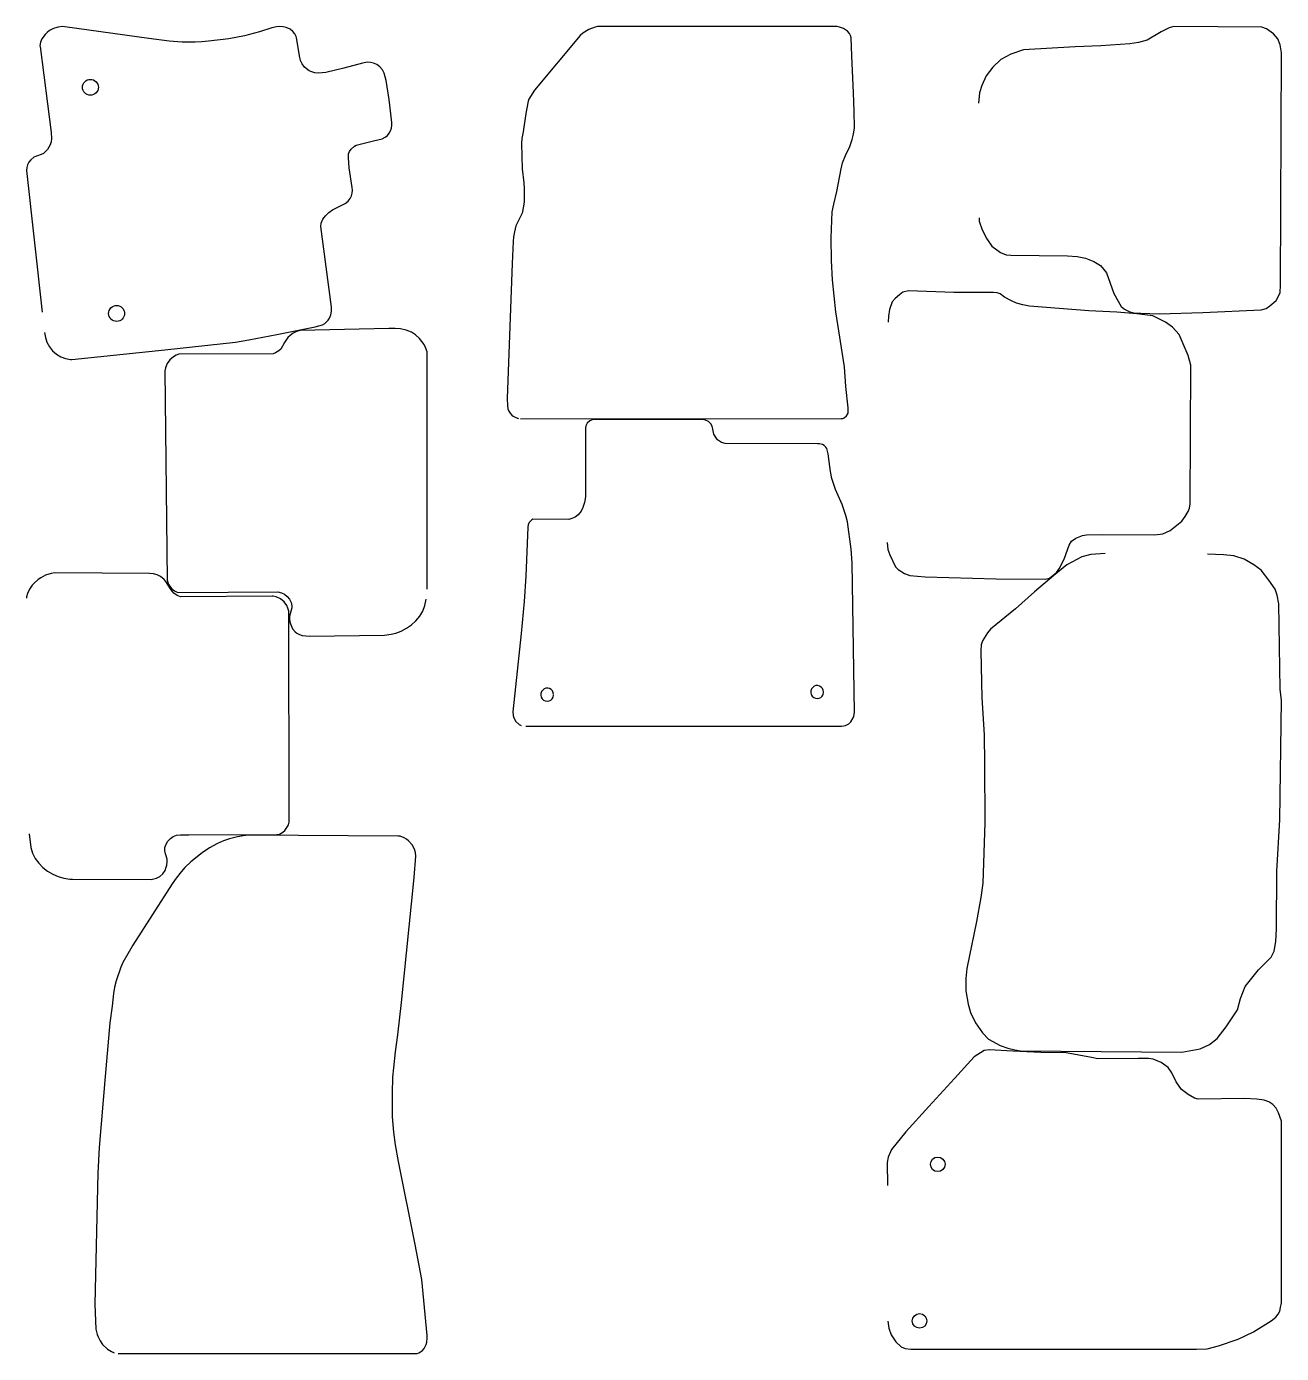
# Model space of a CAD drawing. Header units: metres. Extents: x 1896 to 3785, y 1 to 1999.
import ezdxf

# ---------------------------------------------------------------- set-up
doc = ezdxf.new("R2010")
doc.units = ezdxf.units.M

msp = doc.modelspace()

# ---------------------------------------------------------------- linework, layer by layer
for points in [[(1922.9, 1538.3), (1924.1, 1530.8), (1926.6, 1523.5), (1930.3, 1516.8), (1935.1, 1510.9), (1940.8, 1505.8), (1947.4, 1501.9), (1954.5, 1499.1), (1962, 1497.8), (1963.9, 1497.8), (2104, 1512.1), (2210.5, 1523.8), (2230.5, 1527.1), (2272.6, 1535.3), (2330.5, 1547), (2341.3, 1549.8), (2345.1, 1552.1), (2349.9, 1556.9), (2351.8, 1559.7), (2354, 1564.9), (2355.1, 1570.6), (2355, 1576.3), (2338.7, 1698.1), (2339.5, 1702.9), (2342, 1708.9), (2345.9, 1714.2), (2350.8, 1718.9), (2356.3, 1723), (2365.2, 1727.7), (2375.7, 1732.3), (2380.2, 1736.1), (2383.2, 1739.9), (2385.2, 1744.3), (2386.1, 1748.3), (2386.3, 1752.4), (2386, 1756.7), (2381.7, 1786.4), (2380.3, 1801.5), (2380.5, 1807.1), (2382.2, 1811), (2384.6, 1814.6), (2389.3, 1818.8), (2392.1, 1820.3), (2418.3, 1826.8), (2431.1, 1830.1), (2435.8, 1832.4), (2439.1, 1835.1), (2441.8, 1838.3), (2443.9, 1842.1), (2445.2, 1846.1), (2445.8, 1850.3), (2445.6, 1854.5), (2441.8, 1889), (2437.2, 1917.6), (2434.3, 1928.6), (2431.5, 1933.8), (2427.7, 1938.3), (2422.9, 1941.8), (2418.1, 1944), (2413.6, 1945.1), (2408.9, 1945.2), (2401.8, 1943.9), (2373.3, 1936.3), (2346.6, 1930), (2335.5, 1928.7), (2329.6, 1929.3), (2323.9, 1931.1), (2321.3, 1932.5), (2314.3, 1937.9), (2310.7, 1942.6), (2308.1, 1948), (2306.6, 1954.7), (2306.3, 1958.6), (2302.2, 1981.8), (2301.5, 1984.1), (2299.7, 1987.8), (2296.7, 1991.7), (2292.9, 1994.8), (2286.9, 1997.6), (2282.1, 1998.6), (2277.1, 1999), (2272.2, 1998.7), (2264.9, 1997.1), (2246.7, 1991.2), (2223.7, 1985.2), (2200.4, 1980.7), (2169.6, 1977.1), (2159.8, 1975.9), (2149.9, 1975.3), (2130, 1975.6), (2110.3, 1977.2), (2079.9, 1981.1), (1953.2, 1998.6), (1949.8, 1999), (1943.6, 1998.3), (1938.1, 1996.7), (1935.5, 1995.6), (1930.5, 1992.8), (1927.1, 1990.2), (1924, 1987.2), (1919, 1980.3), (1916.7, 1975.3), (1916, 1970.1), (1916.1, 1968.8), (1933, 1839.6), (1933.3, 1830.2), (1932.8, 1825.6), (1931.4, 1821.1), (1927.3, 1813.9), (1925, 1811.2), (1921.5, 1808), (1918, 1806.2), (1906.8, 1802.2), (1902.2, 1798.4), (1899.4, 1794.9), (1897.4, 1790.9), (1896.3, 1786.7), (1895.8, 1782.2), (1919.4, 1568.8)], [(2639.4, 1408.3), (3122.4, 1408.6), (3124.5, 1409), (3126.8, 1410), (3130.3, 1412.9), (3132.5, 1417), (3132.9, 1419.1), (3132.7, 1425), (3129.4, 1457.1), (3127.3, 1486.5), (3114.1, 1569.5), (3109.3, 1617.8), (3107.4, 1646.6), (3107.3, 1680.7), (3108.4, 1720.2), (3110.9, 1731.5), (3115.6, 1750.4), (3122, 1784.6), (3124.4, 1794), (3128.7, 1804.8), (3135.2, 1818.2), (3138.8, 1828.8), (3140.4, 1834.8), (3141.3, 1839.9), (3142, 1846.5), (3141.9, 1871.6), (3140.7, 1899.3), (3138.4, 1955), (3137.1, 1981.8), (3136.3, 1985.5), (3134.5, 1988.6), (3131.8, 1992), (3125.7, 1996.2), (3119.8, 1998.3), (3116.2, 1999), (2755.5, 1998.9), (2751.8, 1998.3), (2742.4, 1994.5), (2733.5, 1989.2), (2729.2, 1985.3), (2660.4, 1903.2), (2652.2, 1889.8), (2651, 1886.6), (2647.7, 1868.2), (2643.5, 1840.5), (2641.5, 1830.4), (2640.9, 1823.1), (2642.1, 1784.8), (2644.3, 1763.5), (2644.9, 1754.9), (2644.8, 1735.8), (2644.1, 1728.3), (2641.8, 1718), (2637.1, 1707.7), (2632.6, 1698.9), (2630.3, 1689.9), (2629, 1682.2), (2628.5, 1675.5), (2626.7, 1642), (2619.5, 1439.1), (2619.8, 1427.8), (2620.5, 1423.2), (2621.8, 1419.6), (2623.7, 1416.8), (2626.4, 1413.8), (2628.6, 1412.1), (2632.3, 1410.2), (2636.3, 1408.7)], [(3329.7, 1710.9), (3330.1, 1705.7), (3334.3, 1693.1), (3341.3, 1679.5), (3348.9, 1668.5), (3361.9, 1658.7), (3370.7, 1655.3), (3377.7, 1654.9), (3462.7, 1653.9), (3477.7, 1652.5), (3489.9, 1650), (3502.7, 1645.2), (3512.5, 1639.4), (3521.5, 1628), (3532.7, 1597.2), (3543.7, 1577.6), (3548.7, 1573.2), (3556.7, 1569.6), (3562.9, 1568), (3573.3, 1567.2), (3600.7, 1566.2), (3666.4, 1568.6), (3754.4, 1572.4), (3761.8, 1574.4), (3767.6, 1578.4), (3777, 1586.6), (3783.2, 1598.2), (3783.4, 1610), (3785, 1959.2), (3783, 1971.4), (3779.4, 1980.6), (3773.2, 1988.2), (3762.4, 1995.4), (3755.6, 1998.2), (3623.1, 1999), (3616.1, 1996.8), (3604.1, 1991.2), (3582.8, 1978.3), (3569.6, 1975), (3556.5, 1973.2), (3513.1, 1970), (3474.3, 1968.5), (3396.7, 1963.8), (3377.4, 1957.2), (3362.7, 1949.2), (3350.5, 1938), (3340.4, 1924.9), (3333.7, 1910.2), (3330.4, 1899.2), (3328.7, 1883.5)], [(3191.5, 1221.9), (3192.5, 1211.7), (3195.2, 1203.7), (3204.2, 1185.7), (3207.9, 1181.4), (3217.3, 1175.3), (3225.6, 1172.6), (3248.5, 1170.3), (3355.7, 1167.5), (3429.4, 1167), (3435.6, 1168.5), (3446.4, 1177), (3451.4, 1183.9), (3458.5, 1198.5), (3465.5, 1218.3), (3469.1, 1224.2), (3475.3, 1228.7), (3485.5, 1232.8), (3491.7, 1233.5), (3515.6, 1234.1), (3593.7, 1233.8), (3606.5, 1235.2), (3617.4, 1240.3), (3634.8, 1254.2), (3640, 1261), (3644.6, 1268.9), (3646.6, 1273.7), (3647.5, 1280.5), (3648.5, 1489.1), (3644.4, 1503.9), (3631.1, 1535.1), (3621, 1546.5), (3610.4, 1553.8), (3591.4, 1563.6), (3567.5, 1566.6), (3537, 1568.8), (3494.9, 1571.1), (3405.6, 1578.1), (3395.9, 1579.8), (3385.9, 1582.7), (3378.5, 1585.8), (3368.3, 1591.5), (3361.3, 1596.6), (3357.2, 1598), (3351.7, 1598.4), (3292, 1598.4), (3223.3, 1601.2), (3215.1, 1598.8), (3210, 1595.2), (3203.4, 1589.4), (3198.9, 1584.5), (3194.8, 1572.9), (3193.4, 1563), (3192.8, 1553.9)], [(2499, 1151.8), (2499, 1509), (2496.5, 1515.9), (2494.3, 1520.2), (2487.5, 1529.3), (2481.4, 1534.7), (2475.3, 1538.6), (2467.2, 1542), (2458.7, 1544), (2450.5, 1544.4), (2441.2, 1544.3), (2307.7, 1541.3), (2302.2, 1539.8), (2297.1, 1537.3), (2292.5, 1533.9), (2289.3, 1530.7), (2284.1, 1523.1), (2278.5, 1513.2), (2275.6, 1510.6), (2270.6, 1507.7), (2267, 1506.4), (2125.3, 1505.5), (2120.9, 1504), (2116.8, 1501.8), (2111.5, 1497.3), (2107.4, 1491.7), (2104.9, 1485.2), (2104.1, 1480.7), (2107.3, 1165.4), (2109.7, 1158.7), (2111.3, 1156.1), (2113.9, 1152.9), (2118.7, 1149.2), (2122.4, 1147.4), (2124.4, 1146.8), (2274.1, 1147.8), (2279.5, 1146.5), (2284.2, 1144.1), (2288.4, 1140.8), (2291.7, 1136.6), (2294, 1131.8), (2295, 1126.6), (2295, 1123.9), (2291.8, 1111.4), (2291.6, 1107.9), (2292.1, 1102.7), (2293, 1099.4), (2296.4, 1092.1), (2300.3, 1087.6), (2302.7, 1085.8), (2306.6, 1083.7), (2310.8, 1082.3), (2316.2, 1081.5), (2322, 1081.2), (2434.6, 1082.8), (2444.8, 1083.9), (2451.6, 1085.6), (2460, 1088.8), (2468, 1092.9), (2475.3, 1098.1), (2482, 1104.1), (2487.7, 1111), (2492.2, 1118.8), (2495.4, 1127.1), (2497.3, 1136.6)], [(2647.6, 945.3), (3122.9, 945.5), (3128.6, 946.3), (3133.9, 949.2), (3136.9, 951.9), (3140.3, 958), (3141, 960.4), (3142, 966), (3138.6, 1191.4), (3137.3, 1212.1), (3131.8, 1253.3), (3129.2, 1263), (3123.6, 1279.2), (3113.7, 1302.1), (3107.9, 1318.5), (3106.2, 1328.8), (3104.3, 1344.2), (3102.5, 1355.5), (3100.5, 1363.6), (3099.2, 1365.8), (3096.6, 1368.2), (3094, 1369.5), (3089.7, 1370.5), (3086.3, 1370.5), (2947.7, 1371), (2941.9, 1372.8), (2936.2, 1376.8), (2933.9, 1379.5), (2930.7, 1385), (2928.8, 1392.6), (2927.9, 1397.3), (2925.8, 1400.7), (2922.2, 1404.1), (2917.8, 1406.3), (2912.6, 1407.4), (2747.1, 1406.7), (2743.6, 1405.2), (2740, 1402), (2737.8, 1398), (2737.2, 1394.1), (2737.4, 1291.1), (2736, 1282.4), (2733.5, 1274.7), (2730.9, 1269.4), (2726.4, 1263.8), (2721.6, 1260.4), (2716.7, 1258.1), (2712, 1256.9), (2657.8, 1257.2), (2656.5, 1256.4), (2652.3, 1252.2), (2650.8, 1248.6), (2650.4, 1245.1), (2647.6, 1171.2), (2645.1, 1133.4), (2640.6, 1085.1), (2631.9, 1004.9), (2627.7, 966.9), (2628.3, 961.8), (2629.4, 958.1), (2632.3, 952.6), (2637.2, 948), (2640.3, 946.5)], [(3519.8, 1205.6), (3498, 1204.1), (3484.3, 1200.6), (3461.8, 1188.3), (3442.5, 1172.6), (3413.3, 1147.9), (3384.5, 1122.1), (3347.2, 1091.8), (3342.4, 1086.1), (3334.7, 1074.1), (3332.7, 1068), (3332.4, 1058.8), (3334.1, 988), (3337.2, 932.6), (3337.9, 888.9), (3338.4, 800.6), (3335.5, 709.2), (3332.2, 687.6), (3325.7, 651.4), (3311.3, 580.6), (3309.9, 565.8), (3309.9, 547), (3313.2, 526.7), (3317.1, 514.4), (3324.5, 498.6), (3335.1, 483.9), (3344.2, 474.3), (3361.7, 464.5), (3373, 460.9), (3383.8, 458), (3392.2, 456.6), (3635, 454.9), (3662.5, 459.5), (3676.9, 466.4), (3688.2, 475.1), (3701.7, 492.6), (3718.9, 518.3), (3723.5, 535.3), (3730.4, 553.5), (3750.4, 578.7), (3769.3, 597.7), (3773.9, 606.8), (3776.5, 621.2), (3777.5, 640.4), (3778, 727.4), (3782.5, 804.5), (3785, 984.1), (3782.9, 1001.5), (3781.2, 1129.7), (3778.6, 1142.7), (3775.6, 1151.7), (3766.2, 1165.2), (3754.4, 1180.6), (3743.5, 1188.4), (3729.1, 1197.2), (3713.1, 1202.2), (3697.9, 1203.6), (3673.9, 1204.6)], [(1899.6, 783.4), (1902.4, 763), (1904.9, 754.4), (1908.9, 746.4), (1914.2, 739.1), (1920.4, 732.7), (1927.5, 727.2), (1935.2, 722.6), (1943.4, 719), (1952, 716.5), (1960.9, 715.3), (1964.8, 715), (2083.2, 714.9), (2091.4, 716.7), (2096.6, 719.4), (2101, 723.4), (2104.3, 728.2), (2106.2, 733.1), (2107, 736.4), (2107.5, 741.6), (2107.3, 745.1), (2105.7, 751.8), (2105.1, 753.4), (2103.9, 757.6), (2104.2, 762.9), (2105.8, 768), (2108.6, 772.6), (2112.3, 776.3), (2116.7, 779.2), (2121.8, 781.2), (2127.4, 782), (2140.1, 781.9), (2272.8, 782.3), (2276.5, 783.1), (2281.6, 785.9), (2284.7, 788.6), (2288.9, 794.4), (2290.1, 797.2), (2291.1, 801.2), (2291.4, 807.3), (2290.6, 1118.9), (2289.4, 1123.2), (2287.5, 1127.4), (2283.4, 1133), (2278.1, 1137.4), (2271.8, 1140.4), (2267.2, 1141.4), (2265.8, 1141.4), (2127.8, 1140.4), (2122.4, 1142.5), (2117.6, 1145.7), (2115, 1148.6), (2112.5, 1152.1), (2105.6, 1163.3), (2102.9, 1166.6), (2097.4, 1171), (2092.2, 1173.4), (2086.7, 1174.9), (2081, 1175.3), (1938.6, 1176.2), (1932.9, 1175.4), (1924.5, 1172.8), (1917.1, 1169.1), (1913.1, 1166.4), (1907.1, 1160.9), (1904.4, 1157.8), (1900.4, 1151.7), (1897.3, 1145.1), (1895.9, 1140.4), (1895.8, 1138.2)], [(2689.2, 993), (2688.8, 995.9), (2687.6, 998.5), (2685.7, 1000.6), (2683.3, 1002.1), (2680.5, 1002.8), (2677.7, 1002.6), (2675.1, 1001.7), (2672.8, 999.9), (2671.1, 997.6), (2670.2, 994.9), (2670, 992), (2670.7, 989.3), (2672.2, 986.8), (2674.3, 984.9), (2676.8, 983.6), (2679.6, 983.2), (2682.4, 983.6), (2684.9, 984.9), (2687, 986.8), (2688.5, 989.3), (2689.2, 992)], [(3095.7, 996.9), (3095.3, 999.8), (3094.1, 1002.4), (3092.2, 1004.5), (3089.8, 1006), (3087, 1006.7), (3084.2, 1006.6), (3081.6, 1005.6), (3079.3, 1003.9), (3077.6, 1001.6), (3076.7, 998.9), (3076.5, 996), (3077.2, 993.2), (3078.7, 990.7), (3080.8, 988.8), (3083.3, 987.6), (3086.1, 987.1), (3088.9, 987.6), (3091.4, 988.8), (3093.5, 990.7), (3095, 993.2), (3095.7, 996)], [(2033.8, 1), (2483.9, 1), (2486.6, 2), (2489.1, 3.4), (2491.9, 5.7), (2494.2, 8.4), (2496.1, 11.4), (2497.6, 14.7), (2498.5, 18.2), (2499, 24), (2498.8, 28.2), (2490.9, 112.2), (2481, 165.3), (2455.6, 290.1), (2451.1, 315.2), (2448.5, 334.1), (2446.6, 357.4), (2446.7, 393), (2447.4, 416.9), (2448.5, 431.2), (2451.1, 455), (2454.6, 480.6), (2460.5, 529.6), (2479.3, 717.7), (2482.1, 749.8), (2481.4, 755.1), (2479.9, 760.1), (2476.1, 767.1), (2470.9, 773), (2467.8, 775.5), (2464.4, 777.5), (2458.1, 779.8), (2455.3, 780.1), (2230.1, 781.2), (2221.8, 780.3), (2213.6, 778.9), (2201.5, 775.9), (2192.4, 772.8), (2183.4, 769), (2171, 762.3), (2160, 754.8), (2143.3, 741.1), (2134.3, 732.5), (2128.7, 726.4), (2120.9, 716.7), (2114.9, 708.2), (2056, 615.7), (2040.7, 589.7), (2037.6, 582.7), (2030.5, 562.1), (2028.3, 552.7), (2026.7, 543.2), (2024.9, 523.8), (2021.3, 498.9), (2014.2, 417.8), (2005, 310.9), (2002.9, 272.5), (1998.4, 75.3), (2000.3, 37.4), (2002.3, 29.5), (2003.5, 26.2), (2006.6, 20), (2010.4, 14.5), (2017.8, 7.5), (2023.9, 3.8), (2027.8, 2.1)], [(3192.6, 49.8), (3193.8, 39.1), (3197.6, 29), (3204.5, 18.7), (3212.6, 10.8), (3218.6, 8.6), (3226.8, 7.3), (3657.2, 7.5), (3673.1, 8.2), (3690.1, 12.3), (3719.8, 22.4), (3742.9, 33.6), (3769.4, 50.3), (3776.7, 55.9), (3780.2, 60.1), (3782.4, 64.9), (3783.7, 70.4), (3784.9, 77.4), (3785, 351), (3780.5, 363.5), (3777, 370.1), (3772.2, 375.8), (3766, 380), (3759, 382.6), (3747.7, 383.8), (3729.5, 384.8), (3659.8, 384.1), (3654, 385.6), (3644.8, 390.7), (3634.5, 398.4), (3626.4, 409.9), (3620.2, 423.7), (3614.5, 431.4), (3604, 439.1), (3592, 443.9), (3585, 445.1), (3569.2, 445.1), (3508.4, 444.4), (3498.9, 446.6), (3460.9, 453.7), (3422.9, 454.4), (3380.6, 456), (3344.9, 458), (3337.6, 457), (3322.5, 447.4), (3293, 414.9), (3254, 372.9), (3219.3, 334.8), (3198, 308.1), (3192.8, 296.8), (3191.5, 288.4), (3192, 254.1)]]:
    msp.add_lwpolyline(points)
for centre, radius in [((1991.9, 1907.5), 12), ((2031.4, 1567), 12), ((3267.6, 285.8), 11), ((3240.2, 50.1), 11)]:
    msp.add_circle(centre, radius)

doc.saveas('drawing.dxf')
